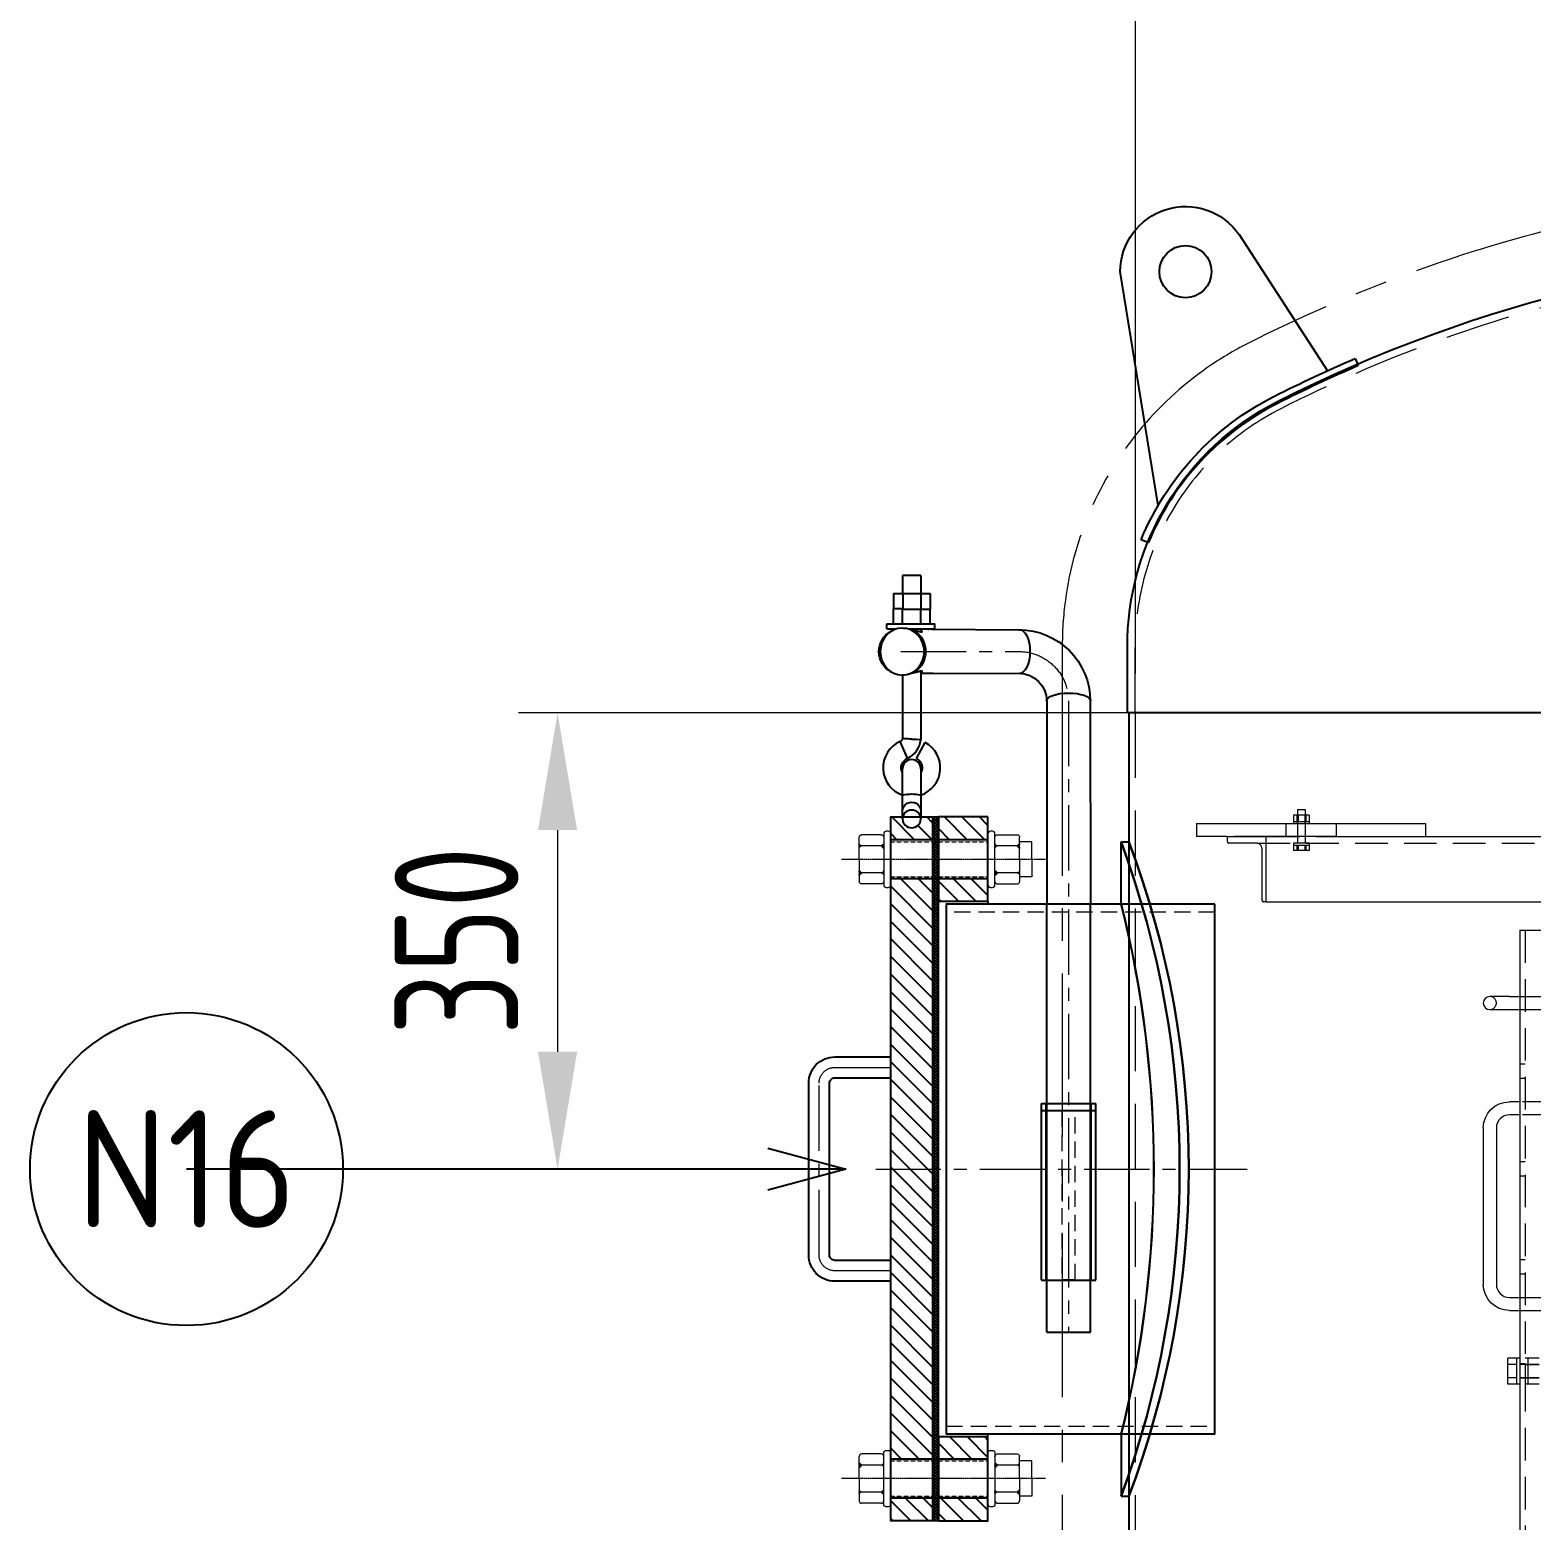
# Model space of a CAD drawing. Header units: millimetres. Extents: x -46397 to 283259, y -8690 to 23983.
# Drawn here: x 1965 to 3117, y 7616 to 8760 of the extents above; entities that cross this region are included whole.
import ezdxf
from ezdxf import colors
from ezdxf.entities.mleader import LeaderData, LeaderLine
from ezdxf.enums import TextEntityAlignment as Align
from ezdxf.math import Vec2, Vec3

# ---------------------------------------------------------------- set-up
doc = ezdxf.new("R2010")
doc.units = ezdxf.units.MM
for name, pattern in [('CENTER', [2, 1.25, -0.25, 0.25, -0.25]), ('CENTER2', [1.125, 0.75, -0.125, 0.125, -0.125]), ('HIDDEN', [0.375, 0.25, -0.125]), ('HIDDEN2', [0.1875, 0.125, -0.0625]), ('HIDDENX2', [0.75, 0.5, -0.25])]:
    doc.linetypes.add(name, pattern=pattern)
doc.layers.get('Defpoints').update_dxf_attribs({"lineweight": 0})
for name, color, linetype, lineweight in [('0-Dim', 7, 'Continuous', 0), ('AM_8', 1, 'Continuous', 25), ('BOLTS', 7, 'Continuous', 9), ('DUONGCHINH', 7, 'Continuous', 25), ('DUONGDAM', 7, 'Continuous', 25), ('DUONGDIM', 253, 'Continuous', 15), ('DUONGTAM', 1, 'CENTER', 0), ('Long_AM_Hidden', 4, 'HIDDEN', 9), ('Long_AM_Visible', 30, 'Continuous', 25), ('Long_Centerline', 1, 'CENTER', 9), ('mDƯỜNG CƠ BẢN', 255, 'Continuous', 25), ('PHANTOM 2', 8, 'Continuous', 0), ('ĐƯỜNG ĐẬM', 255, 'Continuous', 25)]:
    doc.layers.add(name, color=color, linetype=linetype, lineweight=lineweight)
doc.styles.add('GHI CHÚ 1', font='isocp_IV25.ttf', dxfattribs={"width": 0.8})
doc.styles.add('Long_Text', font='isocp.shx', dxfattribs={"width": 0.7})
doc.styles.get("Standard").update_dxf_attribs({"font": 'isocp.shx', "width": 0.8})
doc.dimstyles.new('1-30SCALE', dxfattribs={"dimtxt": 75, "dimasz": 75, "dimexe": 37.5, "dimexo": 30, "dimgap": 30, "dimtad": 1, "dimtoh": 1, "dimdec": 0, "dimdsep": 46, "dimtxsty": 'GHI CHÚ 1', "dimcen": 0.09, "dimclrd": 256, "dimclre": 256, "dimclrt": 2, "dimadec": 0, "dimazin": 0, "dimtfac": 1, "dimtdec": 0, "dimtofl": 0, "dimtmove": 0, "dimatfit": 3, "dimfxl": 1, "dimlwd": 0, "dimlwe": 0, "dimarcsym": 0})
pattern_1 = [(45, (-180198.1, -793.256), (-6.7351921, 6.7351921), [])]

# ---------------------------------------------------------------- blocks, each defined once
blk = doc.blocks.new('_TagCircle')
at = {"color": 0, "linetype": 'ByBlock', "lineweight": -2, "transparency": 16777216}
blk.add_circle((0, 0), 4, dxfattribs=at)
at = {"layer": 'Long_AM_Visible', "color": 0, "transparency": 16777216, "style": 'Long_Text'}
blk.add_attdef('TAGNUMBER', text='', height=3, dxfattribs=at).set_placement((0, -1.5), align=Align.CENTER)
blk = doc.blocks.new('_Open30')
at = {"color": 0, "linetype": 'ByBlock', "lineweight": -2}
for p, q in [((-1, 0.268), (0, 0)), ((0, 0), (-1, -0.268)), ((0, 0), (-1, 0))]:
    blk.add_line(p, q, dxfattribs=at)
blk = doc.blocks.new('*D142')
at = {"layer": 'Defpoints', "color": 0, "transparency": 16777216}
for p in [(2863.2, 8236.2, -1.5), (2370, 7886.2), (2591.2, 7886.2, -1.5)]:
    blk.add_point(p, dxfattribs=at)
at = {"layer": 'PHANTOM 2', "linetype": 'Continuous', "lineweight": 0, "transparency": 16777216}
for p, q in [((2833.2, 8236.2), (2340, 8236.2)), ((2370, 8146.2), (2370, 7976.2)), ((2561.2, 7886.2), (2340, 7886.2))]:
    blk.add_line(p, q, dxfattribs=at)
at = {"layer": 'PHANTOM 2', "transparency": 16777216}
for points in [[(2355, 8146.2), (2385, 8146.2), (2370, 8236.2)], [(2355, 7976.2), (2385, 7976.2), (2370, 7886.2)]]:
    blk.add_solid(points, dxfattribs=at)
at = {"layer": 'PHANTOM 2', "color": 2, "transparency": 16777216, "insert": (2292.5, 8061.2), "char_height": 95, "attachment_point": 5, "rotation": 90, "style": 'GHI CHÚ 1'}
blk.add_mtext('350', dxfattribs=at)
blk = doc.blocks.new('A$C38c89247')
at = {"layer": 'DUONGCHINH', "color": 6, "extrusion": (2.28848e-17, 1, 0)}
for p, q in [((-518.1, 2321.4), (-450.3, 2217)), ((-580.1, 2113.7), (-609.2, 2293)), ((-429, 2226.4), (-426.6, 2220.9)), ((-587.6, 2085.1), (-593.2, 2087.4))]:
    blk.add_line(p, q, dxfattribs=at)
at = {"layer": 'DUONGCHINH', "color": 6}
blk.add_circle((-559.2, 2293), 20, dxfattribs=at)
at = {"layer": 'DUONGCHINH', "color": 6, "extrusion": (0, 0, -1)}
for centre, radius, start, end in [((559.2, 2293), 50, 0, 145.339), ((-2.3, 1223.2), 1092, 63.1244, 66.7346), ((393.7, 2004.6), 216, 22.5249, 63.1244)]:
    blk.add_arc(centre, radius, start, end, dxfattribs=at)
at = {"layer": 'DUONGCHINH', "color": 6}
for centre, radius, start, end in [((2.3, 1223.2), 1086, 113.2654, 116.8756), ((-393.7, 2004.6), 210, 116.8756, 157.4751)]:
    blk.add_arc(centre, radius, start, end, dxfattribs=at)
blk = doc.blocks.new('A$C84ccd93c')
at = {"color": 3, "linetype": 'HIDDENX2', "lineweight": 0, "ltscale": 100, "extrusion": (6.89019e-16, 1, 0)}
blk.add_line((-597.7, 1954.6), (-597.7, 454.6), dxfattribs=at)
at = {"color": 3, "linetype": 'HIDDENX2', "lineweight": 0, "ltscale": 100}
blk.add_lwpolyline([(-597.7, 1954.6), (-597.7, 2004.6, -0.284518), (-486, 2187.9, -0.238987), (490.7, 2187.9, -0.284518), (602.3, 2004.6), (602.3, 1954.6)], format="xyb", dxfattribs=at)
at = {"layer": 'DUONGCHINH', "color": 2, "ltscale": 10, "extrusion": (6.89019e-16, 1, 0)}
for p, q in [((607.3, 1954.6), (-602.7, 1954.6)), ((-602.7, 1954.6), (-602.7, 454.6))]:
    blk.add_line(p, q, dxfattribs=at)
at = {"layer": 'DUONGCHINH', "color": 2, "ltscale": 10}
blk.add_lwpolyline([(-603.7, 1954.6), (-603.7, 2004.6, -0.28449), (-488.7, 2193.3, -0.238987), (493.4, 2193.3, -0.28449), (608.3, 2004.6), (608.3, 1954.6)], format="xyb", close=True, dxfattribs=at)
blk = doc.blocks.new('A$C21b6e0ab')
at = {"color": 150, "linetype": 'Continuous', "lineweight": 0, "ltscale": 10, "extrusion": (6.89019e-16, 1, 0)}
for p, q in [((-473.3, 1880.4), (-470, 1880.4)), ((-473.3, 1880.4), (-473.3, 1876.1)), ((-470, 1880.4), (-467.3, 1880.4)), ((-467.3, 1880.4), (-467.3, 1876.1)), ((-550.7, 1869.6), (-550.7, 1859.6)), ((-550.7, 1869.6), (-443.7, 1869.6)), ((-469.7, 1871.1), (-476.3, 1871.1)), ((-476.3, 1871.1), (-476.3, 1869.6)), ((-476.2, 1876.1), (-476.2, 1871.1)), ((-472.8, 1876.1), (-476.2, 1876.1)), ((-472.8, 1876.1), (-472.8, 1871.1)), ((-466.8, 1876.1), (-472.8, 1876.1)), ((-464.3, 1871.1), (-469.7, 1871.1)), ((-466.8, 1876.1), (-466.8, 1871.1)), ((-464.3, 1876.1), (-466.8, 1876.1)), ((-464.3, 1876.1), (-464.3, 1871.1)), ((-464.3, 1871.1), (-464.3, 1869.6)), ((-443.7, 1869.6), (-375, 1869.6)), ((-443.7, 1869.6), (-443.7, 1859.6)), ((-375, 1869.6), (-375, 1859.6)), ((-527.1, 1859.6), (-550.7, 1859.6)), ((-527.1, 1859.6), (-497.2, 1859.6)), ((-527.1, 1859.6), (-527.1, 1856.3)), ((-497.2, 1809.6), (-497.2, 1859.6)), ((-497.2, 1859.6), (-496.6, 1859.6)), ((-443.7, 1859.6), (-496.6, 1859.6)), ((-443.7, 1859.6), (-375, 1859.6)), ((-375, 1859.6), (379.6, 1859.6)), ((-504, 1854.6), (-526.2, 1854.6)), ((-500.5, 1849.1), (-500.5, 1811.3)), ((-497.2, 1809.6), (-499.4, 1809.6)), ((-497.2, 1809.6), (501.9, 1809.6)), ((-302.7, 1787.8), (-302.7, 637.8)), ((-302.7, 1787.8), (-272.7, 1787.8)), ((-310.7, 1737), (-325.7, 1737)), ((-310.7, 1737), (-302.7, 1737)), ((-325.7, 1727), (-310.7, 1727)), ((-310.7, 1727), (-302.7, 1727)), ((-302.7, 1656.2), (-310.7, 1656.2)), ((-330.7, 1636.2), (-330.7, 1516.2)), ((-320.7, 1636.2), (-320.7, 1516.2)), ((-302.7, 1646.2), (-310.7, 1646.2)), ((-310.7, 1506.2), (-302.7, 1506.2)), ((-310.7, 1496.2), (-302.7, 1496.2)), ((-311.8, 1454.6), (-311.8, 1459.6)), ((-305.2, 1459.6), (-311.8, 1459.6)), ((-311.8, 1444.6), (-311.8, 1454.6)), ((-305.2, 1454.6), (-311.8, 1454.6)), ((-305.2, 1459.6), (-305.2, 1449.6)), ((-302.7, 1459.6), (-305.2, 1459.6)), ((-311.8, 1439.7), (-311.8, 1444.6)), ((-305.2, 1444.6), (-311.8, 1444.6)), ((-305.2, 1449.6), (-305.2, 1439.6)), ((-305.2, 1439.7), (-311.8, 1439.7)), ((-302.7, 1439.6), (-305.2, 1439.6))]:
    blk.add_line(p, q, dxfattribs=at)
at = {"color": 1, "linetype": 'HIDDENX2', "lineweight": 0, "ltscale": 50, "extrusion": (6.89019e-16, 1, 0)}
for p, q in [((-482.1, 1869.6), (-482.1, 1859.6)), ((-476.3, 1869.6), (-469.7, 1869.6)), ((-476.3, 1869.6), (-476.3, 1869.6)), ((-473.7, 1876.1), (-473.7, 1871.1)), ((-473.3, 1876.1), (-473.3, 1854.6)), ((-473.3, 1869.6), (-473.3, 1876.1)), ((-469.7, 1869.6), (-464.3, 1869.6)), ((-467.7, 1876.1), (-467.7, 1871.1)), ((-467.3, 1876.1), (-467.3, 1854.6)), ((-467.3, 1869.6), (-467.3, 1876.1)), ((-464.3, 1869.6), (-464.3, 1869.6)), ((-496.6, 1859.6), (-527.1, 1859.6)), ((-496.6, 1859.6), (-375, 1859.6)), ((-504, 1854.6), (-272.7, 1854.6)), ((-469.7, 1854.6), (-476.3, 1854.6)), ((-476.3, 1854.6), (-476.3, 1853.1)), ((-476.3, 1853.1), (-469.7, 1853.1)), ((-476.2, 1853.1), (-476.2, 1849.1)), ((-472.8, 1849.1), (-476.2, 1849.1)), ((-473.7, 1853.1), (-473.7, 1849.1)), ((-472.8, 1853.1), (-472.8, 1849.1)), ((-466.8, 1849.1), (-472.8, 1849.1)), ((-464.3, 1854.6), (-469.7, 1854.6)), ((-469.7, 1853.1), (-464.3, 1853.1)), ((-467.7, 1853.1), (-467.7, 1849.1)), ((-466.8, 1853.1), (-466.8, 1849.1)), ((-464.3, 1849.1), (-466.8, 1849.1)), ((-464.3, 1854.6), (-464.3, 1853.1)), ((-464.3, 1853.1), (-464.3, 1849.1)), ((-298.7, 1787.8), (-298.7, 1455.6)), ((-302.7, 1737), (-275.7, 1737)), ((-302.7, 1727), (-275.7, 1727)), ((-298.7, 1685.1), (-302.7, 1685.1)), ((-298.7, 1674.1), (-302.7, 1674.1)), ((-275.7, 1656.2), (-302.7, 1656.2)), ((-275.7, 1646.2), (-302.7, 1646.2)), ((-298.7, 1610.1), (-302.7, 1610.1)), ((-298.7, 1599.1), (-302.7, 1599.1)), ((-298.7, 1535.1), (-302.7, 1535.1)), ((-298.7, 1524.1), (-302.7, 1524.1)), ((-302.7, 1506.2), (-275.7, 1506.2)), ((-302.7, 1496.2), (-275.7, 1496.2)), ((-298.7, 1455.1), (-302.7, 1455.1)), ((-252.7, 1454.6), (-302.7, 1454.6)), ((-296.2, 1459.6), (-298.7, 1459.6)), ((-298.7, 1455.6), (-298.7, 1449.6)), ((-298.7, 1454.6), (-287.8, 1454.6)), ((-287.8, 1459.6), (-296.2, 1459.6)), ((-296.2, 1449.6), (-296.2, 1459.6)), ((-287.8, 1454.6), (-296.2, 1454.6)), ((-252.7, 1444.6), (-302.7, 1444.6)), ((-298.7, 1444.1), (-302.7, 1444.1)), ((-298.7, 1449.6), (-298.7, 1443.6)), ((-298.7, 1444.6), (-287.8, 1444.6)), ((-298.7, 1443.6), (-298.7, 637.8)), ((-296.2, 1439.6), (-296.2, 1449.6)), ((-287.8, 1444.6), (-296.2, 1444.6)), ((-296.2, 1439.6), (-298.7, 1439.6)), ((-287.8, 1439.7), (-296.2, 1439.7))]:
    blk.add_line(p, q, dxfattribs=at)
at = {"color": 150, "linetype": 'Continuous', "lineweight": 0, "ltscale": 10}
for centre, radius, start, end in [((-325.7, 1732), 5, 90, 180), ((-325.7, 1732), 5, 180, 270), ((-310.7, 1636.2), 10, 90, 180), ((-310.7, 1516.2), 10, 180, 270)]:
    blk.add_arc(centre, radius, start, end, dxfattribs=at)
at = {"color": 1, "linetype": 'HIDDENX2', "lineweight": 0, "ltscale": 50}
blk.add_arc((-325.7, 1732), 5, 270, 90, dxfattribs=at)
at = {"color": 150, "linetype": 'Continuous', "lineweight": 0, "ltscale": 10, "extrusion": (0, 0, -1)}
for centre, start, end in [((310.7, 1636.2), 0, 90), ((310.7, 1516.2), 270, 0)]:
    blk.add_arc(centre, 20, start, end, dxfattribs=at)
at = {"color": 150, "linetype": 'Continuous', "lineweight": 0, "ltscale": 10}
for points, knots in [([(-527.1, 1856.3), (-527.1, 1856.2), (-527.1, 1856.1), (-527.1, 1855.9), (-527, 1855.8), (-527, 1855.6), (-527, 1855.5), (-526.9, 1855.3), (-526.9, 1855.2), (-526.8, 1855.1), (-526.8, 1855), (-526.7, 1854.8), (-526.6, 1854.8), (-526.5, 1854.7), (-526.4, 1854.7), (-526.3, 1854.6), (-526.3, 1854.6), (-526.2, 1854.6)], [0, 0, 0, 0, 0.312638, 0.312638, 0.625276, 0.625276, 0.937914, 0.937914, 1.250551, 1.250551, 1.609957, 1.609957, 1.969363, 1.969363, 2.328769, 2.328769, 2.688175, 2.688175, 2.688175, 2.688175]), ([(-504, 1854.6), (-503.8, 1854.6), (-503.6, 1854.6), (-503.1, 1854.4), (-502.9, 1854.3), (-502.5, 1854), (-502.2, 1853.8), (-501.8, 1853.4), (-501.6, 1853.1), (-501.3, 1852.6), (-501.2, 1852.4), (-501, 1851.8), (-500.9, 1851.5), (-500.7, 1850.8), (-500.6, 1850.5), (-500.5, 1849.8), (-500.5, 1849.5), (-500.5, 1849.1)], [9.055106, 9.055106, 9.055106, 9.055106, 10.298051, 10.298051, 11.540995, 11.540995, 12.78394, 12.78394, 14.026884, 14.026884, 15.05543, 15.05543, 16.083976, 16.083976, 17.112521, 17.112521, 18.141067, 18.141067, 18.141067, 18.141067]), ([(-500.5, 1811.3), (-500.5, 1811.2), (-500.5, 1811.1), (-500.5, 1810.9), (-500.5, 1810.8), (-500.4, 1810.6), (-500.4, 1810.5), (-500.3, 1810.3), (-500.3, 1810.2), (-500.2, 1810.1), (-500.1, 1810), (-500, 1809.9), (-499.9, 1809.8), (-499.7, 1809.7), (-499.6, 1809.6), (-499.4, 1809.6)], [0, 0, 0, 0, 0.312011, 0.312011, 0.624021, 0.624021, 0.936032, 0.936032, 1.248043, 1.248043, 1.627769, 1.627769, 2.007495, 2.007495, 2.766948, 2.766948, 2.766948, 2.766948])]:
    blk.add_open_spline(points, degree=3, knots=knots, dxfattribs=at)
blk = doc.blocks.new('*U1810')
at = {"layer": 'BOLTS'}
h = blk.add_hatch(dxfattribs=at)
h.set_pattern_fill('ANSI31', color=8, scale=1.466667, angle=30, style=0)
h.set_pattern_definition([(195, (-4883.10436, -7734.33237), (-0.0474501583, 0.1770864014), [])])
edge = h.paths.add_edge_path()
edge.add_line((-7.64, 71.91), (-7.66, 71.91))
edge.add_ellipse((-9.09, 71.75), major_axis=(-1.01, -1.01), ratio=1, start_angle=141.13417, end_angle=215.08186)
edge.add_line((-8.84, 73.16), (-8.84, 73.19))
edge.add_line((-8.84, 73.19), (-6.42, 73.19))
edge.add_line((-6.42, 73.19), (-6.42, 73.17))
edge.add_ellipse((-6.22, 71.75), major_axis=(-1.01, -1.01), ratio=1, start_angle=232.99783, end_angle=308.86583)
h = blk.add_hatch(dxfattribs=at)
h.set_pattern_fill('ANSI31', color=8, scale=1.466667, angle=30, style=0)
h.set_pattern_definition([(345, (4883.10436, -7734.33237), (0.0474501583, 0.1770864014), [])])
edge = h.paths.add_edge_path()
edge.add_line((7.64, 71.91), (7.66, 71.91))
edge.add_ellipse((9.09, 71.75), major_axis=(1.01, -1.01), ratio=1, start_angle=144.91814, end_angle=218.86583, ccw=False)
edge.add_line((8.84, 73.16), (8.84, 73.19))
edge.add_line((8.84, 73.19), (6.42, 73.19))
edge.add_line((6.42, 73.19), (6.42, 73.17))
edge.add_ellipse((6.22, 71.75), major_axis=(1.01, -1.01), ratio=1, start_angle=51.13417, end_angle=127.00217, ccw=False)
h = blk.add_hatch(dxfattribs=at)
h.set_pattern_fill('ANSI31', color=8, scale=1.466667, angle=30, style=0)
h.set_pattern_definition([(165, (-4883.10436, 7866.70274), (-0.0474501583, -0.1770864014), [])])
edge = h.paths.add_edge_path()
edge.add_line((-7.64, 60.46), (-7.66, 60.46))
edge.add_ellipse((-9.09, 60.62), major_axis=(-1.01, -1.01), ratio=1, start_angle=54.91813, end_angle=128.86582, ccw=False)
edge.add_line((-8.84, 59.21), (-8.84, 59.19))
edge.add_line((-8.84, 59.19), (-6.42, 59.19))
edge.add_line((-6.42, 59.19), (-6.42, 59.2))
edge.add_ellipse((-6.22, 60.62), major_axis=(-1.01, -1.01), ratio=1, start_angle=321.13416, end_angle=397.00216, ccw=False)
h = blk.add_hatch(dxfattribs=at)
h.set_pattern_fill('ANSI31', color=8, scale=1.466667, angle=30, style=0)
h.set_pattern_definition([(15, (4883.10436, 7866.70274), (0.0474501583, -0.1770864014), [])])
edge = h.paths.add_edge_path()
edge.add_line((7.64, 60.46), (7.66, 60.46))
edge.add_ellipse((9.09, 60.62), major_axis=(1.01, -1.01), ratio=1, start_angle=231.13418, end_angle=305.08187)
edge.add_line((8.84, 59.21), (8.84, 59.19))
edge.add_line((8.84, 59.19), (6.42, 59.19))
edge.add_line((6.42, 59.19), (6.42, 59.2))
edge.add_ellipse((6.22, 60.62), major_axis=(1.01, -1.01), ratio=1, start_angle=-37.00216, end_angle=38.86584)
h = blk.add_hatch(dxfattribs=at)
h.set_pattern_fill('ANSI31', color=8, scale=1.466667, angle=30, style=0)
h.set_pattern_definition([(195, (-4883.10436, -7811.51756), (-0.0474501583, 0.1770864014), [])])
edge = h.paths.add_edge_path()
edge.add_line((-7.64, -5.28), (-7.66, -5.28))
edge.add_ellipse((-9.09, -5.43), major_axis=(-1.01, -1.01), ratio=1, start_angle=141.13417, end_angle=215.08186)
edge.add_line((-8.84, -4.02), (-8.84, -4))
edge.add_line((-8.84, -4), (-6.42, -4))
edge.add_line((-6.42, -4), (-6.42, -4.01))
edge.add_ellipse((-6.22, -5.43), major_axis=(-1.01, -1.01), ratio=1, start_angle=232.99783, end_angle=308.86583)
h = blk.add_hatch(dxfattribs=at)
h.set_pattern_fill('ANSI31', color=8, scale=1.466667, angle=30, style=0)
h.set_pattern_definition([(345, (4883.10436, -7811.51756), (0.0474501583, 0.1770864014), [])])
edge = h.paths.add_edge_path()
edge.add_line((7.64, -5.28), (7.66, -5.28))
edge.add_ellipse((9.09, -5.43), major_axis=(1.01, -1.01), ratio=1, start_angle=144.91814, end_angle=218.86583, ccw=False)
edge.add_line((8.84, -4.02), (8.84, -4))
edge.add_line((8.84, -4), (6.42, -4))
edge.add_line((6.42, -4), (6.42, -4.01))
edge.add_ellipse((6.22, -5.43), major_axis=(1.01, -1.01), ratio=1, start_angle=51.13417, end_angle=127.00217, ccw=False)
h = blk.add_hatch(dxfattribs=at)
h.set_pattern_fill('ANSI31', color=8, scale=1.466667, angle=30, style=0)
h.set_pattern_definition([(165, (-4883.10436, 7789.51756), (-0.0474501583, -0.1770864014), [])])
edge = h.paths.add_edge_path()
edge.add_line((-7.64, -16.72), (-7.66, -16.72))
edge.add_ellipse((-9.09, -16.57), major_axis=(-1.01, -1.01), ratio=1, start_angle=54.91813, end_angle=128.86582, ccw=False)
edge.add_line((-8.84, -17.98), (-8.84, -18))
edge.add_line((-8.84, -18), (-6.42, -18))
edge.add_line((-6.42, -18), (-6.42, -17.99))
edge.add_ellipse((-6.22, -16.57), major_axis=(-1.01, -1.01), ratio=1, start_angle=321.13416, end_angle=397.00216, ccw=False)
h = blk.add_hatch(dxfattribs=at)
h.set_pattern_fill('ANSI31', color=8, scale=1.466667, angle=30, style=0)
h.set_pattern_definition([(15, (4883.10436, 7789.51756), (0.0474501583, -0.1770864014), [])])
edge = h.paths.add_edge_path()
edge.add_line((7.64, -16.72), (7.66, -16.72))
edge.add_ellipse((9.09, -16.57), major_axis=(1.01, -1.01), ratio=1, start_angle=231.13418, end_angle=305.08187)
edge.add_line((8.84, -17.98), (8.84, -18))
edge.add_line((8.84, -18), (6.42, -18))
edge.add_line((6.42, -18), (6.42, -17.99))
edge.add_ellipse((6.22, -16.57), major_axis=(1.01, -1.01), ratio=1, start_angle=-37.00216, end_angle=38.86584)
at = {"layer": 'BOLTS', "color": 8, "linetype": 'CENTER2'}
blk.add_line((0, 87.81), (0, -27.95), dxfattribs=at)
at = {"layer": 'BOLTS', "color": 8}
for p, q in [((0, 73.19), (-12.57, 73.19)), ((-7.65, 71.75), (-7.65, 60.62)), ((0, 73.19), (12.57, 73.19)), ((7.65, 71.75), (7.65, 60.62)), ((-14, -5.43), (-14, -16.57)), ((-7.65, -5.43), (-7.65, -16.57)), ((7.65, -5.43), (7.65, -16.57)), ((14, -5.43), (14, -16.57)), ((0, -18), (-12.57, -18)), ((0, -18), (12.57, -18))]:
    blk.add_line(p, q, dxfattribs=at)
at = {"layer": 'BOLTS', "color": 3, "linetype": 'HIDDEN2'}
for p, q in [((-10, 0), (-10, 55.19)), ((10, 0), (10, 55.19))]:
    blk.add_line(p, q, dxfattribs=at)
at = {"layer": 'BOLTS', "color": 3}
for points in [[(0, 80.19), (-9.8, 80.19, 0.414214), (-10, 79.99), (-10, 73.19)], [(0, 80.19), (9.8, 80.19, -0.414214), (10, 79.99), (10, 73.19)]]:
    blk.add_lwpolyline(points, format="xyb", dxfattribs=at)
at = {"layer": 'BOLTS', "color": 8}
for points in [[(-12.57, 59.19, -0.414214), (-14, 60.62), (-14, 71.75, -0.414214), (-12.57, 73.19)], [(12.57, 59.19, 0.414214), (14, 60.62), (14, 71.75, 0.414214), (12.57, 73.19)]]:
    blk.add_lwpolyline(points, format="xyb", dxfattribs=at)
at = {"layer": 'BOLTS', "color": 3}
for points in [[(0, 55.19), (-14.57, 55.19, -0.414214), (-16, 56.62), (-16, 57.75, -0.414214), (-14.57, 59.19), (0, 59.19), (14.57, 59.19, -0.414214), (16, 57.75), (16, 56.62, -0.414214), (14.57, 55.19)], [(0, -4), (-14.57, -4, -0.414214), (-16, -2.57), (-16, -1.43, -0.414214), (-14.57, 0), (0, 0), (14.57, 0, -0.414214), (16, -1.43), (16, -2.57, -0.414214), (14.57, -4)]]:
    blk.add_lwpolyline(points, format="xyb", close=True, dxfattribs=at)
at = {"layer": 'BOLTS', "color": 8}
blk.add_lwpolyline([(-12.57, 59.19), (0, 59.19)], dxfattribs=at)
for centre, start, end in [((-9.09, 71.75), 360, 90), ((-9.09, 71.75), 360, 90), ((-6.22, 71.75), 90, 180), ((-6.22, 71.75), 90, 180), ((6.22, 71.75), 360, 90), ((6.22, 71.75), 360, 90), ((9.09, 71.75), 90, 180), ((9.09, 71.75), 90, 180), ((-9.09, 60.62), 270, 0), ((-6.22, 60.62), 180, 270), ((6.22, 60.62), 270, 0), ((9.09, 60.62), 180, 270), ((-12.57, -5.43), 90, 180), ((-9.09, -5.43), 360, 90), ((-9.09, -5.43), 360, 90), ((-6.22, -5.43), 90, 180), ((-6.22, -5.43), 90, 180), ((6.22, -5.43), 360, 90), ((6.22, -5.43), 360, 90), ((9.09, -5.43), 90, 180), ((9.09, -5.43), 90, 180), ((12.57, -5.43), 360, 90), ((-12.57, -16.57), 180, 270), ((-9.09, -16.57), 270, 0), ((-6.22, -16.57), 180, 270), ((6.22, -16.57), 270, 0), ((9.09, -16.57), 180, 270), ((12.57, -16.57), 270, 0)]:
    blk.add_arc(centre, 1.43, start, end, dxfattribs=at)
blk = doc.blocks.new('MH2.3')
at = {"layer": 'AM_8'}
h = blk.add_hatch(dxfattribs=at)
h.set_pattern_fill('ANSI31', color=256, scale=3, style=0)
h.set_pattern_definition(pattern_1)
h.paths.add_polyline_path([(202, 270.1), (164, 270.1), (164, 257.2), (164, 252.6), (202, 252.6)])
h = blk.add_hatch(dxfattribs=at)
h.set_pattern_fill('NET', color=256, scale=0.5, angle=45, style=0)
h.set_pattern_definition([(45, (-180558.5263, -687.4474), (-1.122532015, 1.122532015), []), (135, (-180558.5263, -687.4474), (-1.122532015, -1.122532015), [])])
h.paths.add_polyline_path([(206.5, -269.9), (206.5, 270.1), (202, 270.1), (202, -269.9)])
h = blk.add_hatch(dxfattribs=at)
h.set_pattern_fill('ANSI31', color=256, scale=3, style=0)
h.set_pattern_definition(pattern_1)
edge = h.paths.add_edge_path()
edge.add_line((215.5, 270.1), (206.5, 270.1))
edge.add_line((206.5, 270.1), (206.5, 252.6))
edge.add_line((206.5, 252.6), (238.5, 252.6))
edge.add_line((238.5, 252.6), (238.5, 257.2))
edge.add_line((238.5, 257.2), (238.5, 270.1))
edge.add_line((238.5, 270.1), (229.5, 270.1))
edge.add_line((229.5, 270.1), (229.5, 268.6))
edge.add_ellipse((222.5, 268.6), major_axis=(7, 0), ratio=0.971924, start_angle=180, end_angle=360)
edge.add_line((215.5, 268.6), (215.5, 270.1))
h = blk.add_hatch(dxfattribs=at)
h.set_pattern_fill('ANSI31', color=256, scale=3, style=0)
h.set_pattern_definition(pattern_1)
h.paths.add_polyline_path([(164, 217.9), (164, 205.5), (202, 205.5), (202, 222.6), (164, 222.6)])
h = blk.add_hatch(dxfattribs=at)
h.set_pattern_fill('ANSI31', color=256, scale=3, style=0)
h.set_pattern_definition(pattern_1)
h.paths.add_polyline_path([(238.5, 217.9), (238.5, 222.6), (206.5, 222.6), (206.5, -222.4), (238.5, -222.4), (238.5, 190.3)])
h = blk.add_hatch(dxfattribs=at)
h.set_pattern_fill('ANSI31', color=256, scale=3, style=0)
h.set_pattern_definition(pattern_1)
h.paths.add_polyline_path([(202, -205.5), (164, -205.5), (164, -217.7), (164, -222.4), (202, -222.4)])
h = blk.add_hatch(dxfattribs=at)
h.set_pattern_fill('ANSI31', color=256, scale=3, style=0)
h.set_pattern_definition(pattern_1)
h.paths.add_polyline_path([(202, -252.4), (164, -252.4), (164, -257.1), (164, -269.9), (202, -269.9)])
h = blk.add_hatch(dxfattribs=at)
h.set_pattern_fill('ANSI31', color=256, scale=3, style=0)
h.set_pattern_definition(pattern_1)
h.paths.add_polyline_path([(238.5, -257.1), (238.5, -252.4), (206.5, -252.4), (206.5, -269.9), (238.5, -269.9), (238.5, -262)])
at = {"layer": 'DUONGDAM', "ltscale": 20}
blk.add_line((164, -205.5, -7.7), (164, -203.2), dxfattribs=at)
at = {"layer": 'DUONGDIM', "elevation": -7.7}
blk.add_lwpolyline([(202, 270.1), (206.5, 270.1), (206.5, -269.9), (202, -269.9)], close=True, dxfattribs=at)
at = {"layer": 'Long_AM_Hidden', "ltscale": 50}
blk.add_lwpolyline([(-10, 197.2), (196, 197.2), (196, -197.2), (-10, -197.2)], close=True, dxfattribs=at)
at = {"layer": 'Long_AM_Hidden', "ltscale": 50, "elevation": -7.7}
blk.add_lwpolyline([(97.2, 44.9), (107.2, 44.9), (107.2, -85.1), (97.2, -85.1)], close=True, dxfattribs=at)
at = {"layer": 'Long_AM_Visible', "extrusion": (0, 1, 0)}
for p, q in [((215.5, 455.4, -7.7), (229.5, 455.4, -7.7)), ((215.5, 455.4, -7.7), (215.5, 441.5, -7.7)), ((229.5, 455.4, -7.7), (229.5, 441.5, -7.7)), ((208.4, 441.5, -7.7), (208.4, 429.5, -7.7)), ((215.4, 441.5, -7.7), (208.4, 441.5, -7.7)), ((215.4, 441.5, -7.7), (215.4, 429.5, -7.7)), ((229.4, 441.5, -7.7), (215.4, 441.5, -7.7)), ((229.4, 441.5, -7.7), (229.4, 429.5, -7.7)), ((236.4, 441.5, -7.7), (229.4, 441.5, -7.7)), ((236.4, 441.5, -7.7), (236.4, 429.8, -7.7)), ((215.4, 429.5, -7.7), (208.4, 429.5, -7.7)), ((208.4, 418.2, -7.7), (208.4, 429.5, -7.7)), ((229.4, 429.5, -7.7), (215.4, 429.5, -7.7)), ((215.5, 418.2, -7.7), (215.5, 429.5, -7.7)), ((229.4, 429.8, -7.7), (229.5, 429.8, -7.7)), ((229.4, 429.5, -7.7), (229.4, 429.5, -7.7)), ((229.5, 429.8, -7.7), (236.5, 429.8, -7.7)), ((229.5, 418.2, -7.7), (229.5, 429.8, -7.7)), ((236.5, 418.2, -7.7), (236.5, 429.8, -7.7)), ((241.6, 418.2, -7.7), (204.8, 418.2, -7.7)), ((204.8, 414.4, -7.7), (204.8, 418.2, -7.7)), ((241.6, 414.4, -7.7), (241.6, 418.2, -7.7)), ((225.1, 414.4, -7.7), (204.8, 414.4, -7.7)), ((206.1, 414.1, -7.7), (215.5, 414.1, -7.7)), ((215.5, 414.4, -7.7), (215.5, 412.1, -7.7)), ((241.6, 414.4, -7.7), (234.3, 414.4, -7.7)), ((215.5, 382, -7.7), (215.5, 329.5, -7.7)), ((206.1, 380.1, -7.7), (215.5, 380.1, -7.7)), ((228.7, 379, -7.7), (229.7, 379, -7.7)), ((229.5, 379, -7.7), (229.5, 330.3, -7.7)), ((218.7, 314.9, -7.7), (212.1, 327.2, -7.7)), ((222.5, 329.9, -7.7), (215.5, 329.5, -7.7)), ((215.6, 329.2, -7.7), (215.5, 329.5, -7.7)), ((215.6, 329.2, -7.7), (222.5, 329.9, -7.7)), ((225.7, 315.2, -7.7), (231.3, 328, -7.7)), ((215.5, 307.1, -7.7), (215.5, 286.2, -7.7)), ((229.5, 286.2, -7.7), (229.5, 307.1, -7.7)), ((215.5, 286.2, -7.7), (215.5, 274.6, -7.7)), ((229.5, 274.6, -7.7), (229.5, 286.2, -7.7)), ((215.5, 274.6, -7.7), (215.5, 268.6, -7.7)), ((229.5, 268.6, -7.7), (229.5, 274.6, -7.7)), ((85.4, -125.1, -7.7), (85.4, 203.2)), ((118.8, -125.1, -7.7), (118.8, 203.2)), ((122.9, 50.3, -7.7), (81.3, 50.3, -7.7)), ((81.3, 45.3, -7.7), (81.3, 50.3, -7.7)), ((84.9, 45.3, -7.7), (84.9, 50.3, -7.7)), ((119.4, 45.3, -7.7), (119.4, 50.3, -7.7)), ((122.9, 45.3, -7.7), (122.9, 50.3, -7.7)), ((81.3, -85.1, -7.7), (81.3, 45.3, -7.7)), ((122.9, 44.9, -7.7), (81.3, 44.9, -7.7)), ((84.9, -85.1, -7.7), (84.9, 45.3, -7.7)), ((119.4, -85.1, -7.7), (119.4, 45.3, -7.7)), ((122.9, -85.1, -7.7), (122.9, 45.3, -7.7)), ((122.9, -85.1, -7.7), (81.3, -85.1, -7.7)), ((98.2, -85.1, -7.7), (106.2, -85.1, -7.7)), ((118.8, -125.1, -7.7), (85.4, -125.1, -7.7))]:
    blk.add_line(p, q, dxfattribs=at)
at = {"layer": 'Long_AM_Visible'}
for p, q in [((61.9, 251), (56, 251)), ((61.9, 203.2), (61.9, 251)), ((164, 252.6, -7.7), (238.5, 252.6, -7.7)), ((164, 222.6, -7.7), (238.5, 222.6, -7.7)), ((164, 205.5), (164, 203.2)), ((61.9, -203.2), (61.9, -250.9)), ((164, -222.4, -7.7), (238.5, -222.4, -7.7)), ((61.9, -250.9), (56, -250.9)), ((164, -252.4, -7.7), (238.5, -252.4, -7.7))]:
    blk.add_line(p, q, dxfattribs=at)
for points, elevation in [([(207.1, 414.1), (140.2, 413.7, 0.414052), (85.5, 359.1), (85.4, 203.2)], -15.4), ([(207.1, 380.1), (140.2, 380.3, 0.414052), (118.9, 359.1), (118.8, 203.2)], -15.4), ([(238.5, -86), (281.5, -86, 0.414214), (301.5, -66), (301.5, 66, 0.414214), (281.5, 86), (238.5, 86)], -12.7), ([(238.5, -70), (281.5, -70, 0.414214), (285.5, -66), (285.5, 66, 0.414214), (281.5, 70), (238.5, 70)], -12.7)]:
    blk.add_lwpolyline(points, format="xyb", dxfattribs=dict(at, elevation=elevation))
for points in [[(164, 270.1), (202, 270.1), (202, 205.5), (164, 205.5)], [(-10, 203.2), (196, 203.2), (196, -203.2), (-10, -203.2)]]:
    blk.add_lwpolyline(points, close=True, dxfattribs=at)
at = {"layer": 'Long_AM_Visible', "elevation": -7.7}
for points in [[(206.5, -269.9), (238.5, -269.9), (238.5, 270.1), (206.5, 270.1)], [(164, -205.5), (202, -205.5), (202, -269.9), (164, -269.9)]]:
    blk.add_lwpolyline(points, close=True, dxfattribs=at)
at = {"layer": 'Long_AM_Visible', "extrusion": (2.22045e-16, 0, -1)}
for centre, radius, start, end in [((-222.5, 307.8, 7.7), 22, 288.553, 61.7166), ((-232.5, 330.8, 7.7), 17, 293.5734, 354.8067), ((-222.5, 307.8, 7.7), 22, 113.5767, 251.447), ((-222.5, 307.1, 7.7), 7, 0, 180)]:
    blk.add_arc(centre, radius, start, end, dxfattribs=at)
at = {"layer": 'Long_AM_Visible'}
for centre, radius, start, end in [((232.5, 330.8, -7.7), 3, 189.4925, 246.4266), ((222.5, 307.8, -7.7), 8, 118.2834, 208.955), ((222.5, 307.8, -7.7), 8, 331.045, 66.4177), ((717.9, 0, 7.7), 707.9, 159.2372, 200.7628), ((741.6, 0, 7.7), 724.6, 159.7378, 200.2631), ((873.7, 0, 7.7), 836.9, 165.9473, 194.0527)]:
    blk.add_arc(centre, radius, start, end, dxfattribs=at)
for centre, major_axis, ratio, start_param, end_param in [((228.7, 397, -7.7), (0, 18), 0.939693, 0, 3.141593), ((229.7, 397, -7.7), (0, -18), 0.939693, -4.712363604110372, 1.570821703069214), ((140.2, 397, -15.4), (0, 17), 0.493136, -0.001318, 3.14025), ((209.7, 397, -7.7), (0, 17), 0.000006, 0, 0.000025), ((231.7, 397, -7.7), (0, 17), 0.939693, -2.698979, -0.442536), ((102.2, 359.1, -15.4), (17, 0), 0.358695, -0.001318, 3.14025), ((222.5, 286.2, -7.7), (7, 0), 0.222997, 0, 3.141593), ((222.5, 274.6, -7.7), (7, 0), 0.991755, 0, 3.141593), ((222.5, 268.6, -7.7), (-7, 0), 0.971924, -4.712389, 1.570796)]:
    blk.add_ellipse(centre, major_axis=major_axis, ratio=ratio, start_param=start_param, end_param=end_param, dxfattribs=at)
for points, knots in [([(214.9, 412, -7.7), (214.8, 412, -7.7), (214.6, 412.1, -7.7), (214.5, 412.2, -7.7), (214.4, 412.3, -7.7), (214.5, 412.5, -7.7), (214.6, 412.6, -7.7), (214.8, 412.8, -7.7), (215, 413, -7.7), (215.3, 413.1, -7.7), (215.4, 413.2, -7.7), (215.5, 413.3, -7.7)], [0, 0, 0, 0, 1.535168, 1.535168, 3.070336, 3.070336, 4.605504, 4.605504, 6.140672, 6.140672, 6.874331, 6.874331, 6.874331, 6.874331]), ([(222.6, 413.9, -7.7), (222.4, 413.8, -7.7), (222.3, 413.8, -7.7), (221.6, 413.7, -7.7), (221, 413.6, -7.7), (220, 413.3, -7.7), (219.5, 413.2, -7.7), (218.6, 413, -7.7), (218.2, 412.8, -7.7), (217.3, 412.6, -7.7), (216.9, 412.5, -7.7), (216.2, 412.3, -7.7), (215.9, 412.2, -7.7), (215.3, 412.1, -7.7), (215.1, 412, -7.7), (214.9, 412, -7.7)], [39.347537, 39.347537, 39.347537, 39.347537, 39.869837, 39.869837, 41.401822, 41.401822, 42.933808, 42.933808, 44.468974, 44.468974, 46.00414, 46.00414, 47.539307, 47.539307, 49.074473, 49.074473, 49.074473, 49.074473]), ([(215.5, 380.8, -7.7), (215.4, 380.9, -7.7), (215.3, 381, -7.7), (215, 381.1, -7.7), (214.8, 381.3, -7.7), (214.6, 381.5, -7.7), (214.5, 381.6, -7.7), (214.4, 381.8, -7.7), (214.5, 381.9, -7.7), (214.6, 382, -7.7), (214.8, 382, -7.7), (214.9, 382, -7.7)], [42.199984, 42.199984, 42.199984, 42.199984, 42.933815, 42.933815, 44.46898, 44.46898, 46.004144, 46.004144, 47.539309, 47.539309, 49.074473, 49.074473, 49.074473, 49.074473]), ([(214.9, 382, -7.7), (215.1, 382, -7.7), (215.3, 382, -7.7), (215.9, 381.9, -7.7), (216.2, 381.8, -7.7), (216.9, 381.6, -7.7), (217.3, 381.5, -7.7), (218.2, 381.3, -7.7), (218.6, 381.1, -7.7), (219.5, 380.9, -7.7), (220, 380.8, -7.7), (221, 380.5, -7.7), (221.6, 380.4, -7.7), (222.3, 380.3, -7.7), (222.4, 380.3, -7.7), (222.6, 380.2, -7.7)], [0, 0, 0, 0, 1.53517, 1.53517, 3.07034, 3.07034, 4.60551, 4.60551, 6.14068, 6.14068, 7.672667, 7.672667, 9.204655, 9.204655, 9.725498, 9.725498, 9.725498, 9.725498]), ([(222.5, 329.9, -7.7), (222.6, 329.9, -7.7), (222.6, 329.9, -7.7), (223.4, 329.9, -7.7), (224.3, 329.9, -7.7), (225.9, 330, -7.7), (226.6, 330.1, -7.7), (227.9, 330.1, -7.7), (228.4, 330.2, -7.7), (229.1, 330.2, -7.7), (229.3, 330.2, -7.7), (229.5, 330.3, -7.7), (229.5, 330.3, -7.7), (229.5, 330.3, -7.7), (229.5, 330.3, -7.7), (229.5, 330.3, -7.7)], [-0.054975, -0.054975, -0.054975, -0.054975, 0, 0, 2.554471, 2.554471, 5.077984, 5.077984, 7.725002, 7.725002, 9.779262, 9.779262, 10.631761, 10.631761, 10.97503, 10.97503, 10.97503, 10.97503])]:
    blk.add_open_spline(points, degree=3, knots=knots, dxfattribs=at)
at = {"layer": 'Long_Centerline', "ltscale": 40}
blk.add_line((250.1, 0, -7.7), (-34.9, 0, -7.7), dxfattribs=at)
for points, elevation in [([(230.8, 397), (140.2, 397, 0.414052), (102.2, 359.1), (102.1, -125.1)], -15.4), ([(238.5, -78), (281.5, -78, 0.414214), (293.5, -66), (293.5, 66, 0.414214), (281.5, 78), (238.5, 78)], -12.7)]:
    blk.add_lwpolyline(points, format="xyb", dxfattribs=dict(at, elevation=elevation))
at = {"layer": 'mDƯỜNG CƠ BẢN', "extrusion": (0, 1, 0)}
for p, q in [((174, 270.1, -15.4), (202, 270.1, -15.4)), ((238.5, -269.9, -7.7), (238.5, 270.1, -15.4)), ((206.5, -269.9, -7.7), (228.5, -269.9, -7.7))]:
    blk.add_line(p, q, dxfattribs=at)
at = {"layer": 'ĐƯỜNG ĐẬM', "ltscale": 100, "extrusion": (0, 1, 0)}
blk.add_line((202, -269.9, -7.7), (202, 270.1, -15.4), dxfattribs=at)
at = {"layer": 'mDƯỜNG CƠ BẢN', "color": 251, "lineweight": 0, "yscale": 1.350000000000001, "zscale": 1.350000000000001, "rotation": 90}
for p, xscale in [((238.5, 237.6, -7.7), 1.350000000000001), ((238.5, -237.4, -7.7), -1.350000000000001)]:
    blk.add_blockref('*U1810', p, dxfattribs=dict(at, xscale=xscale))
blk = doc.blocks.new('A$Cbc6c2a49')
at = {"layer": 'DUONGCHINH'}
for p, q in [((-608.5, 1807.8, 7.7), (-608.5, 1855.6, 7.7)), ((-608.5, 1855.6, 7.7), (-602.7, 1855.6, 7.7)), ((-608.5, 1401.4, 7.7), (-608.5, 1353.7, 7.7)), ((-608.5, 1353.7, 7.7), (-602.7, 1353.7, 7.7))]:
    blk.add_line(p, q, dxfattribs=at)
for centre, radius, start, end in [((-1288.3, 1604.6, 15.4), 724.6, 339.7369, 20.2622), ((-1264.6, 1604.6, 15.4), 707.9, 339.2372, 20.7628), ((-1420.3, 1604.6, 15.4), 836.9, 345.9473, 14.0527)]:
    blk.add_arc(centre, radius, start, end, dxfattribs=at)
at = {"xscale": -1}
blk.add_blockref('MH2.3', (-546.7, 1604.6, 7.7), dxfattribs=at)
blk = doc.blocks.new('*D1645')
at = {"layer": 'Defpoints', "color": 0, "transparency": 16777216}
for p in [(4013.2, 8899.5), (2813.2, 8236.2), (4013.2, 8236.2)]:
    blk.add_point(p, dxfattribs=at)
at = {"layer": 'PHANTOM 2', "linetype": 'Continuous', "lineweight": 0, "transparency": 16777216}
for p, q in [((2813.2, 8266.2), (2813.2, 8929.5)), ((4013.2, 8266.2), (4013.2, 8929.5)), ((2903.2, 8899.5), (3923.2, 8899.5))]:
    blk.add_line(p, q, dxfattribs=at)
at = {"layer": 'PHANTOM 2', "transparency": 16777216}
for points in [[(2903.2, 8914.5), (2903.2, 8884.5), (2813.2, 8899.5)], [(3923.2, 8914.5), (3923.2, 8884.5), (4013.2, 8899.5)]]:
    blk.add_solid(points, dxfattribs=at)
at = {"layer": 'PHANTOM 2', "color": 2, "transparency": 16777216, "insert": (3413.2, 8977.7), "char_height": 95, "attachment_point": 5, "style": 'GHI CHÚ 1'}
blk.add_mtext('ID=%%C1200', dxfattribs=at)

msp = doc.modelspace()

# ---------------------------------------------------------------- linework, layer by layer
at = {"layer": 'DUONGTAM', "color": 5, "lineweight": 0, "ltscale": 100, "elevation": -1.5}
msp.add_lwpolyline([(2757.15, 8236.24), (2757.15, 6736.24), (2757.15, 6686.41, 0.2842961), (2899.51, 6452.98, 0.2389867), (3926.79, 6452.98, 0.2842961), (4069.15, 6686.41), (4069.15, 6736.24), (4069.15, 8236.24), (4069.15, 8286.06, 0.2842961), (3926.79, 8519.5, 0.2389867), (2899.51, 8519.5, 0.2842961), (2757.15, 8286.06)], format="xyb", close=True, dxfattribs=at)

# ---------------------------------------------------------------- block references
for name in ['A$Cbc6c2a49', 'A$C84ccd93c', 'A$C38c89247', 'A$C21b6e0ab']:
    msp.add_blockref(name, (3410.82, 6281.56, -1.5))

# ---------------------------------------------------------------- dimensions: what is measured, and where the dimension line sits
at = {"layer": 'PHANTOM 2'}
dim = msp.add_linear_dim(base=(4013.15, 8899.49), p1=(2813.15, 8236.17), p2=(4013.15, 8236.17), text='ID=%%C<>', dimstyle='1-30SCALE', override={"dimtxt": 95, "dimasz": 90, "dimexe": 30, "dimpost": '', "dimtmove": 1}, dxfattribs=at)
dim.commit()
dim.dimension.update_dxf_attribs({"geometry": '*D1645', "text_midpoint": (3413.15, 8977.65)})
dim = msp.add_linear_dim(base=(2370.01, 7886.17), p1=(2863.18, 8236.17, -1.5), p2=(2591.15, 7886.17, -1.5), angle=90, dimstyle='1-30SCALE', override={"dimtxt": 95, "dimasz": 90, "dimexe": 30, "dimtmove": 1}, dxfattribs=at)
dim.commit()
dim.dimension.update_dxf_attribs({"geometry": '*D142', "text_midpoint": (2292.51, 8061.17)})

# ---------------------------------------------------------------- leaders
at = {"layer": '0-Dim', "color": 6}
ml = msp.add_multileader_block('Standard', dxfattribs=at)
ml.set_content('_TagCircle', color=6, scale=30)
ml.set_attribute('TAGNUMBER', 'N16', width=0)
ml.set_leader_properties(color=5)
ml.set_arrow_properties(name='OPEN30')
ml.build(insert=Vec2(0, 0))
ml.multileader.update_dxf_attribs({"has_dogleg": 0, "text_left_attachment_type": 6, "text_right_attachment_type": 6, "dogleg_length": 0.36, "arrow_head_size": 60, "block_connection_type": 1})
ctx = ml.context
ctx.base_point, ctx.char_height, ctx.arrow_head_size, ctx.landing_gap_size, ctx.plane_origin = Vec3(2085.33, 7886.17, -1.5), 56, 60, 1.4, Vec3(2434.95, 7764.52, -1.5)
ctx.left_attachment, ctx.right_attachment, ctx.attachment_type = 6, 6, 1
notes = []
notes.append((ctx, [(0, (1, 1, 0), (2085.69, 7886.17, -1.5), (-1, 0), 0.36, [(0, [(2591.15, 7886.17, -1.5)], 0, [])])]))
ctx.block.insert = Vec3(2085.33, 7886.17, -1.5)
for ctx, leaders in notes:
    for number, flags, end, landing, length, lines in leaders:
        leader = LeaderData()
        leader.index, (leader.has_last_leader_line, leader.has_dogleg_vector, leader.attachment_direction) = number, flags
        leader.last_leader_point, leader.dogleg_vector, leader.dogleg_length = Vec3(end), Vec3(landing), length
        for number, points, colour, breaks in lines:
            line = LeaderLine()
            line.index, line.vertices, line.color, line.breaks = number, Vec3.list(points), colors.encode_raw_color(colour), breaks
            leader.lines.append(line)
        ctx.leaders.append(leader)

doc.saveas('drawing.dxf')
